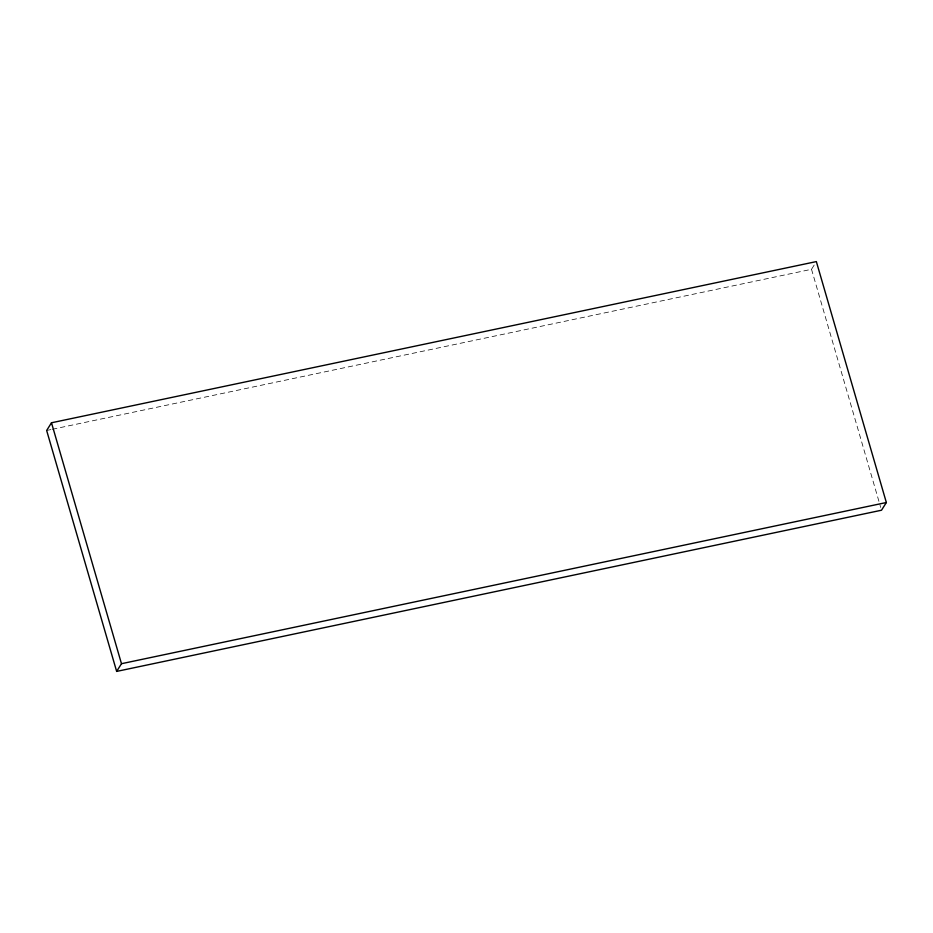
<?xml version="1.0" encoding="UTF-8"?>
<svg xmlns="http://www.w3.org/2000/svg" width="933" height="933" viewBox="0 0 933 933"><rect width="100%" height="100%" fill="white"/><g stroke="black" fill="none" stroke-linecap="round" stroke-linejoin="round"><path stroke-width="0.7" stroke-dasharray="4.67 3.5" d="M52.353 429.273L811.523 269.299L814.975 263.794M46.65 430.475L50.918 429.577M811.523 269.299L880.705 507.447"/><path stroke-width="1.4" d="M51.49 422.777L46.65 430.475L116.648 671.41L881.51 510.223L886.35 502.525L816.352 261.59L51.49 422.777L121.477 663.701L116.648 671.41M121.477 663.701L886.35 502.525"/></g></svg>
